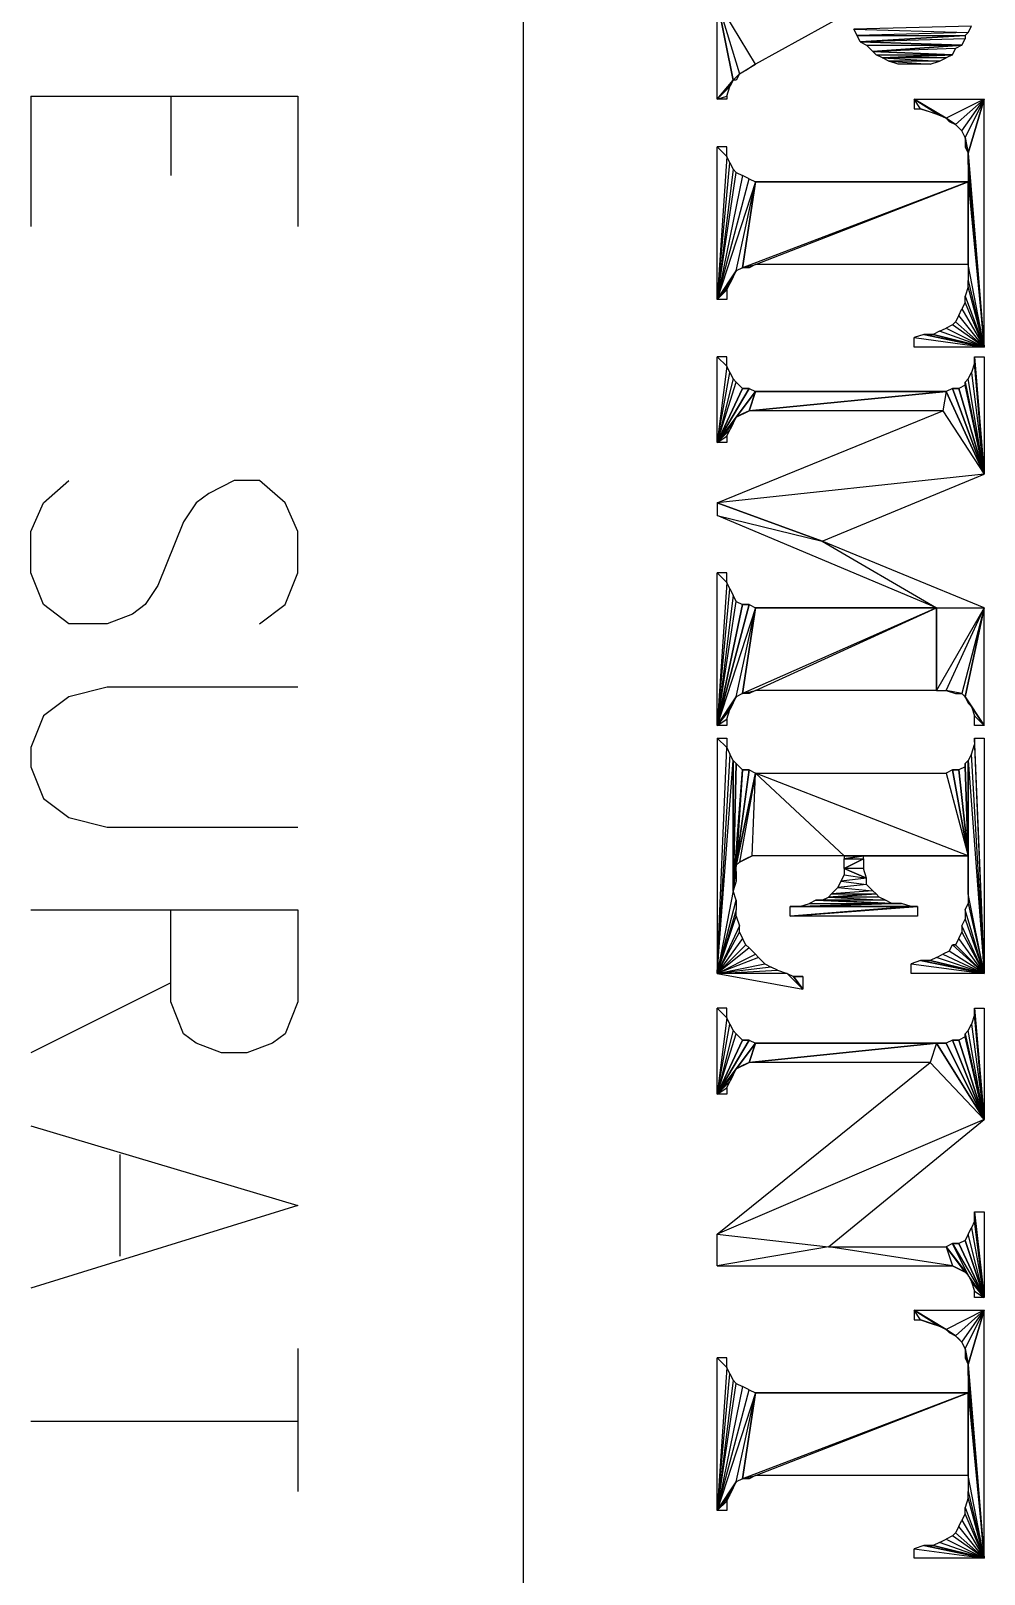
# Model space of a CAD drawing. Header units: metres. Extents: x 0 to 1000, y 0 to 1134.
# Drawn here: x 106.29 to 125.34, y 72.12 to 102.95 of the extents above; entities that cross this region are included whole.
import ezdxf

# ---------------------------------------------------------------- set-up
doc = ezdxf.new("R2010")
doc.units = ezdxf.units.M
doc.layers.add('PLOTS_FINAL', color=1, linetype='Continuous')
doc.layers.add('ROADS', color=1, linetype='Continuous')

msp = doc.modelspace()

# ---------------------------------------------------------------- linework, layer by layer
at = {"layer": 'PLOTS_FINAL', "color": 1}
for points in [[(122.611, 103.3), (120.77, 102.284), (120.008, 103.554)], [(120.77, 102.284), (120.008, 103.554), (120.452, 102.094)], [(120.008, 103.554), (120.452, 102.094), (120.325, 101.967)], [(120.008, 103.554), (120.325, 101.967), (120.008, 101.586)], [(125.088, 103.046), (122.738, 102.983), (125.024, 102.919)], [(122.738, 102.983), (125.024, 102.919), (122.802, 102.856)], [(125.024, 102.919), (122.802, 102.856), (124.961, 102.856)], [(122.802, 102.856), (124.961, 102.856), (122.865, 102.729)], [(124.961, 102.856), (124.961, 102.792), (122.865, 102.729)], [(124.961, 102.792), (122.865, 102.729), (124.897, 102.665)], [(122.865, 102.729), (122.992, 102.665), (124.897, 102.665)], [(122.992, 102.665), (124.897, 102.665), (123.119, 102.538)], [(124.897, 102.665), (124.77, 102.602), (123.119, 102.538)], [(124.77, 102.602), (123.119, 102.538), (124.707, 102.475)], [(123.119, 102.538), (123.183, 102.475), (124.707, 102.475)], [(123.183, 102.475), (124.707, 102.475), (123.31, 102.411)], [(124.707, 102.475), (124.58, 102.411), (123.31, 102.411)], [(124.58, 102.411), (123.31, 102.411), (124.453, 102.348)], [(123.31, 102.411), (124.453, 102.348), (123.437, 102.348)], [(120.452, 102.094), (120.389, 101.967), (120.325, 101.967)], [(120.77, 102.284), (120.579, 102.157), (120.452, 102.094)], [(124.453, 102.348), (123.437, 102.348), (124.262, 102.284)], [(123.437, 102.348), (124.262, 102.284), (123.627, 102.284)], [(120.325, 101.967), (120.262, 101.84), (120.008, 101.586)], [(120.008, 101.586), (120.198, 101.649), (120.262, 101.84)], [(120.198, 101.586), (120.008, 101.586), (120.198, 101.649)], [(123.945, 101.395), (124.072, 101.395), (123.945, 101.586)], [(124.072, 101.395), (123.945, 101.586), (124.453, 101.268)], [(123.945, 101.586), (124.453, 101.268), (124.58, 101.205)], [(123.945, 101.586), (125.342, 101.586), (124.58, 101.205)], [(125.342, 101.586), (124.58, 101.205), (124.77, 101.078)], [(124.77, 101.078), (124.897, 100.951), (125.342, 101.586)], [(124.897, 100.951), (125.342, 101.586), (124.961, 100.824)], [(125.342, 101.586), (124.961, 100.824), (125.024, 100.506)], [(125.342, 101.586), (125.024, 100.506), (125.342, 96.633)], [(124.072, 101.395), (124.262, 101.332), (124.453, 101.268)], [(124.58, 101.205), (124.643, 101.141), (124.77, 101.078)], [(124.77, 101.078), (124.834, 101.014), (124.897, 100.951)], [(124.961, 100.824), (124.961, 100.633), (125.024, 100.506)], [(120.198, 100.633), (120.008, 100.633), (120.198, 100.443)], [(120.008, 100.633), (120.198, 100.443), (120.008, 97.585)], [(125.342, 96.633), (125.024, 100.316), (125.024, 100.506)], [(120.008, 97.585), (120.262, 100.316), (120.198, 100.443)], [(120.325, 100.189), (120.008, 97.585), (120.262, 100.316)], [(125.024, 99.935), (125.342, 96.633), (125.024, 100.316)], [(120.008, 97.585), (120.389, 100.125), (120.325, 100.189)], [(120.516, 100.062), (120.008, 97.585), (120.389, 100.125)], [(120.008, 97.585), (120.643, 99.998), (120.516, 100.062)], [(120.77, 99.935), (120.008, 97.585), (120.643, 99.998)], [(120.389, 98.157), (120.77, 99.935), (120.008, 97.585)], [(120.516, 98.22), (120.389, 98.157), (120.77, 99.935)], [(120.77, 98.284), (125.024, 99.935), (120.516, 98.22)], [(120.77, 99.935), (125.024, 99.935), (120.516, 98.22)], [(125.024, 98.284), (120.77, 98.284), (125.024, 99.935)], [(125.024, 99.935), (120.77, 99.935)], [(125.342, 96.633), (125.024, 98.284), (125.024, 99.935)], [(120.008, 97.585), (120.325, 98.03), (120.389, 98.157)], [(120.77, 98.284), (120.643, 98.22), (120.516, 98.22)], [(125.024, 97.966), (125.342, 96.633), (125.024, 98.284)], [(120.262, 97.903), (120.008, 97.585), (120.325, 98.03)], [(120.008, 97.585), (120.198, 97.776), (120.262, 97.903)], [(120.198, 97.585), (120.008, 97.585), (120.198, 97.776)], [(124.961, 97.649), (125.342, 96.633), (125.024, 97.839)], [(125.342, 96.633), (125.024, 97.839), (125.024, 97.966)], [(124.897, 97.395), (125.342, 96.633), (124.961, 97.522)], [(125.342, 96.633), (124.961, 97.522), (124.961, 97.649)], [(125.342, 96.633), (124.707, 97.077), (124.77, 97.141)], [(124.77, 97.141), (125.342, 96.633), (124.834, 97.268)], [(125.342, 96.633), (124.834, 97.268), (124.897, 97.395)], [(124.135, 96.887), (123.945, 96.823), (125.342, 96.633)], [(123.945, 96.823), (125.342, 96.633), (123.945, 96.633)], [(124.135, 96.887), (124.326, 96.887)], [(124.326, 96.887), (124.135, 96.887), (125.342, 96.633)], [(124.326, 96.887), (125.342, 96.633), (124.453, 96.95)], [(125.342, 96.633), (124.453, 96.95), (124.58, 97.014)], [(124.58, 97.014), (125.342, 96.633), (124.707, 97.077)], [(120.198, 96.442), (120.008, 96.442), (120.198, 96.252)], [(120.008, 96.442), (120.198, 96.252), (120.008, 94.728)], [(120.008, 94.728), (120.262, 96.125), (120.198, 96.252)], [(125.088, 96.125), (125.342, 94.093), (125.151, 96.315)], [(125.342, 94.093), (125.151, 96.315), (125.151, 96.442)], [(125.342, 94.093), (125.151, 96.442), (125.342, 96.442)], [(120.325, 95.998), (120.008, 94.728), (120.262, 96.125)], [(120.008, 94.728), (120.389, 95.934), (120.325, 95.998)], [(120.516, 95.807), (120.008, 94.728), (120.389, 95.934)], [(124.961, 95.934), (125.342, 94.093), (125.024, 95.998)], [(125.342, 94.093), (124.961, 95.871), (124.961, 95.934)], [(125.342, 94.093), (125.024, 95.998), (125.088, 96.125)], [(120.77, 95.744), (120.008, 94.728), (120.643, 95.807)], [(120.516, 95.807), (120.643, 95.807), (120.008, 94.728)], [(120.389, 95.236), (120.77, 95.744), (120.008, 94.728)], [(120.643, 95.363), (120.389, 95.236), (120.77, 95.744)], [(120.643, 95.807), (120.516, 95.807)], [(124.58, 95.744), (124.516, 95.363), (120.643, 95.363)], [(120.77, 95.744), (124.58, 95.744), (120.643, 95.363)], [(124.58, 95.744), (120.77, 95.744)], [(124.58, 95.744), (124.516, 95.363), (125.342, 94.093)], [(124.707, 95.807), (124.58, 95.744), (125.342, 94.093)], [(124.707, 95.807), (124.834, 95.807)], [(124.834, 95.807), (124.707, 95.807), (125.342, 94.093)], [(124.834, 95.807), (125.342, 94.093), (124.961, 95.871)], [(124.516, 95.363), (125.342, 94.093), (120.008, 93.521)], [(120.643, 95.363), (120.516, 95.299), (120.389, 95.236)], [(120.008, 94.728), (120.325, 95.109), (120.389, 95.236)], [(120.262, 94.982), (120.008, 94.728), (120.325, 95.109)], [(120.008, 94.728), (120.198, 94.855), (120.262, 94.982)], [(120.198, 94.728), (120.008, 94.728), (120.198, 94.855)], [(125.342, 94.093), (120.008, 93.521), (122.103, 92.759)], [(120.008, 93.521), (120.008, 93.267), (122.103, 92.759)], [(120.008, 93.267), (122.103, 92.759), (124.389, 91.426)], [(122.103, 92.759), (124.389, 91.426), (125.342, 91.426)], [(120.198, 92.124), (120.008, 92.124), (120.198, 91.934)], [(120.008, 92.124), (120.198, 91.934), (120.008, 89.076)], [(120.008, 89.076), (120.262, 91.807), (120.198, 91.934)], [(120.325, 91.68), (120.008, 89.076), (120.262, 91.807)], [(120.008, 89.076), (120.389, 91.553), (120.325, 91.68)], [(120.516, 91.489), (120.008, 89.076), (120.389, 91.553)], [(120.77, 91.426), (120.008, 89.076), (120.643, 91.489)], [(120.516, 91.489), (120.643, 91.489), (120.008, 89.076)], [(120.389, 89.648), (120.77, 91.426), (120.008, 89.076)], [(120.516, 89.711), (120.389, 89.648), (120.77, 91.426)], [(120.643, 91.489), (120.516, 91.489)], [(120.77, 89.775), (124.389, 91.426), (120.516, 89.711)], [(120.77, 91.426), (124.389, 91.426), (120.516, 89.711)], [(124.389, 89.775), (120.77, 89.775), (124.389, 91.426)], [(124.389, 91.426), (120.77, 91.426)], [(124.389, 89.775), (124.58, 89.775), (125.342, 91.426)], [(124.389, 91.426), (125.342, 91.426), (124.389, 89.775)], [(124.58, 89.775), (125.342, 91.426), (124.897, 89.711)], [(125.342, 91.426), (124.897, 89.711), (124.961, 89.648)], [(125.342, 91.426), (124.961, 89.648), (125.342, 89.076)], [(120.77, 89.775), (120.643, 89.711), (120.516, 89.711)], [(124.58, 89.775), (124.77, 89.711), (124.897, 89.711)], [(120.008, 89.076), (120.325, 89.521), (120.389, 89.648)], [(120.262, 89.394), (120.008, 89.076), (120.325, 89.521)], [(125.024, 89.521), (125.088, 89.457), (124.961, 89.648)], [(125.088, 89.457), (124.961, 89.648), (125.342, 89.076)], [(125.088, 89.457), (125.151, 89.267), (125.342, 89.076)], [(120.008, 89.076), (120.198, 89.203), (120.262, 89.394)], [(120.198, 89.076), (120.008, 89.076), (120.198, 89.203)], [(125.151, 89.267), (125.342, 89.076), (125.151, 89.076)], [(120.008, 84.123), (120.198, 88.632), (120.008, 88.822)], [(120.198, 88.632), (120.008, 88.822), (120.198, 88.822)], [(125.151, 88.695), (125.342, 84.123), (125.151, 88.822)], [(125.342, 84.123), (125.151, 88.822), (125.342, 88.822)], [(120.262, 88.505), (120.008, 84.123), (120.198, 88.632)], [(120.008, 84.123), (120.325, 88.378), (120.262, 88.505)], [(125.024, 88.378), (125.342, 84.123), (125.088, 88.505)], [(125.342, 84.123), (125.088, 88.505), (125.151, 88.695)], [(120.325, 85.774), (120.008, 84.123), (120.325, 88.378)], [(120.325, 88.378), (120.389, 88.314), (120.325, 85.774)], [(120.389, 88.314), (120.516, 88.187), (120.325, 85.774)], [(120.516, 88.187), (120.389, 86.282), (120.325, 85.774)], [(120.643, 88.187), (120.77, 88.124), (120.389, 86.282)], [(120.516, 88.187), (120.643, 88.187), (120.389, 86.282)], [(120.643, 88.187), (120.516, 88.187)], [(124.707, 88.187), (124.58, 88.124), (125.024, 86.473)], [(124.707, 88.187), (124.834, 88.187)], [(124.834, 88.187), (124.707, 88.187), (125.024, 86.473)], [(124.961, 88.251), (124.834, 88.187), (125.024, 86.473)], [(125.024, 86.473), (124.961, 88.314), (125.024, 88.378)], [(124.961, 88.251), (125.024, 86.473), (124.961, 88.314)], [(125.024, 88.378), (125.024, 86.473), (125.024, 85.711)], [(125.342, 84.123), (125.024, 85.711), (125.024, 88.378)], [(120.77, 88.124), (120.452, 86.346), (120.389, 86.282)], [(120.706, 86.473), (120.77, 88.124), (120.452, 86.346)], [(122.548, 86.473), (120.706, 86.473), (120.77, 88.124)], [(122.548, 86.473), (125.024, 86.473), (120.77, 88.124)], [(125.024, 86.473), (120.77, 88.124), (124.58, 88.124)], [(120.706, 86.473), (120.579, 86.409), (120.452, 86.346)], [(122.929, 86.473), (122.548, 86.409), (122.929, 86.409)], [(125.024, 86.473), (122.929, 86.473), (122.548, 86.473)], [(122.929, 86.473), (122.548, 86.473), (122.548, 86.409)], [(122.929, 86.409), (122.929, 86.219), (122.548, 86.219)], [(122.548, 86.409), (122.929, 86.409), (122.548, 86.219)], [(120.325, 85.774), (120.389, 86.155), (120.389, 86.282)], [(120.389, 85.965), (120.325, 85.774), (120.389, 86.155)], [(122.548, 86.092), (122.992, 86.028), (122.484, 85.965)], [(122.992, 86.028), (122.484, 85.965), (122.992, 85.901)], [(122.548, 86.219), (122.548, 86.092), (122.992, 86.028)], [(122.929, 86.219), (122.548, 86.219), (122.992, 86.028)], [(120.008, 84.123), (120.389, 85.584), (120.325, 85.774)], [(123.183, 85.711), (123.246, 85.647), (122.23, 85.647)], [(122.294, 85.711), (123.183, 85.711), (122.23, 85.647)], [(122.421, 85.838), (123.119, 85.774), (122.294, 85.711)], [(123.119, 85.774), (122.294, 85.711), (123.183, 85.711)], [(122.484, 85.965), (122.992, 85.901), (122.421, 85.838)], [(122.992, 85.901), (122.421, 85.838), (123.119, 85.774)], [(125.024, 85.52), (125.342, 84.123), (125.024, 85.711)], [(120.389, 85.393), (120.008, 84.123), (120.389, 85.584)], [(124.008, 85.457), (124.008, 85.266), (121.468, 85.266)], [(123.881, 85.457), (124.008, 85.457), (121.468, 85.266)], [(121.468, 85.457), (123.881, 85.457), (121.468, 85.266)], [(121.468, 85.457), (121.659, 85.457)], [(121.659, 85.457), (121.468, 85.457), (123.881, 85.457)], [(123.691, 85.52), (121.659, 85.457), (123.881, 85.457)], [(123.5, 85.52), (123.691, 85.52), (121.659, 85.457)], [(121.849, 85.52), (123.5, 85.52), (121.659, 85.457)], [(121.976, 85.584), (121.849, 85.52), (123.5, 85.52)], [(121.976, 85.584), (122.103, 85.584)], [(122.103, 85.584), (121.976, 85.584), (123.5, 85.52)], [(122.23, 85.647), (123.373, 85.584), (122.103, 85.584)], [(123.373, 85.584), (122.103, 85.584), (123.5, 85.52)], [(123.246, 85.647), (122.23, 85.647), (123.373, 85.584)], [(123.691, 85.52), (123.5, 85.52)], [(124.008, 85.457), (123.881, 85.457)], [(125.342, 84.123), (124.961, 85.393), (125.024, 85.52)], [(120.008, 84.123), (120.389, 85.266), (120.389, 85.393)], [(120.452, 85.076), (120.008, 84.123), (120.389, 85.266)], [(125.342, 84.123), (124.897, 85.076), (124.961, 85.203)], [(124.961, 85.203), (125.342, 84.123), (124.961, 85.393)], [(120.008, 84.123), (120.452, 84.949), (120.452, 85.076)], [(120.516, 84.822), (120.008, 84.123), (120.452, 84.949)], [(120.008, 84.123), (120.579, 84.695), (120.516, 84.822)], [(124.77, 84.695), (125.342, 84.123), (124.834, 84.822)], [(125.342, 84.123), (124.834, 84.822), (124.897, 84.949)], [(124.897, 84.949), (125.342, 84.123), (124.897, 85.076)], [(120.643, 84.631), (120.008, 84.123), (120.579, 84.695)], [(120.008, 84.123), (120.77, 84.504), (120.643, 84.631)], [(120.833, 84.441), (120.008, 84.123), (120.77, 84.504)], [(125.342, 84.123), (124.389, 84.441), (124.516, 84.504)], [(124.516, 84.504), (125.342, 84.123), (124.643, 84.568)], [(125.342, 84.123), (124.643, 84.568), (124.707, 84.695)], [(124.707, 84.695), (124.77, 84.695)], [(124.77, 84.695), (124.707, 84.695), (125.342, 84.123)], [(120.008, 84.123), (120.96, 84.314), (120.833, 84.441)], [(121.087, 84.25), (120.008, 84.123), (120.96, 84.314)], [(120.008, 84.123), (121.214, 84.187), (121.087, 84.25)], [(121.405, 84.123), (120.008, 84.123), (121.214, 84.187)], [(124.072, 84.377), (123.881, 84.314), (125.342, 84.123)], [(123.881, 84.314), (125.342, 84.123), (123.881, 84.123)], [(124.072, 84.377), (124.262, 84.377)], [(124.262, 84.377), (124.072, 84.377), (125.342, 84.123)], [(124.262, 84.377), (125.342, 84.123), (124.389, 84.441)], [(121.722, 83.806), (121.405, 84.123), (120.008, 84.123)], [(121.532, 84.06), (121.722, 83.806), (121.405, 84.123)], [(121.722, 84.06), (121.532, 84.06)], [(121.532, 84.06), (121.722, 84.06), (121.722, 83.806)], [(120.198, 83.425), (120.008, 83.425), (120.198, 83.234)], [(120.008, 83.425), (120.198, 83.234), (120.008, 81.71)], [(125.088, 83.107), (125.342, 81.202), (125.151, 83.298)], [(125.342, 81.202), (125.151, 83.298), (125.151, 83.425)], [(125.342, 81.202), (125.151, 83.425), (125.342, 83.425)], [(120.008, 81.71), (120.262, 83.107), (120.198, 83.234)], [(120.325, 82.98), (120.008, 81.71), (120.262, 83.107)], [(120.008, 81.71), (120.389, 82.917), (120.325, 82.98)], [(124.961, 82.917), (125.342, 81.202), (125.024, 82.98)], [(125.342, 81.202), (125.024, 82.98), (125.088, 83.107)], [(120.516, 82.79), (120.008, 81.71), (120.389, 82.917)], [(120.77, 82.726), (120.008, 81.71), (120.643, 82.79)], [(120.516, 82.79), (120.643, 82.79), (120.008, 81.71)], [(120.389, 82.218), (120.77, 82.726), (120.008, 81.71)], [(120.643, 82.345), (120.389, 82.218), (120.77, 82.726)], [(120.643, 82.79), (120.516, 82.79)], [(124.389, 82.726), (124.262, 82.345), (120.643, 82.345)], [(120.77, 82.726), (124.389, 82.726), (120.643, 82.345)], [(124.389, 82.726), (120.77, 82.726)], [(124.389, 82.726), (124.262, 82.345), (125.342, 81.202)], [(124.389, 82.726), (124.58, 82.726)], [(124.58, 82.726), (124.389, 82.726), (125.342, 81.202)], [(124.707, 82.79), (124.58, 82.726), (125.342, 81.202)], [(124.707, 82.79), (124.834, 82.79)], [(124.834, 82.79), (124.707, 82.79), (125.342, 81.202)], [(124.834, 82.79), (125.342, 81.202), (124.961, 82.853)], [(125.342, 81.202), (124.961, 82.853), (124.961, 82.917)], [(124.262, 82.345), (125.342, 81.202), (120.008, 78.916)], [(120.643, 82.345), (120.516, 82.282), (120.389, 82.218)], [(120.008, 81.71), (120.325, 82.091), (120.389, 82.218)], [(120.262, 81.964), (120.008, 81.71), (120.325, 82.091)], [(120.008, 81.71), (120.198, 81.837), (120.262, 81.964)], [(120.198, 81.71), (120.008, 81.71), (120.198, 81.837)], [(125.342, 81.202), (120.008, 78.916), (122.23, 78.662)], [(125.342, 77.646), (125.151, 79.17), (125.151, 79.361)], [(125.342, 77.646), (125.151, 79.361), (125.342, 79.361)], [(125.342, 77.646), (125.024, 78.916), (125.088, 79.043)], [(125.088, 79.043), (125.342, 77.646), (125.151, 79.17)], [(120.008, 78.916), (122.23, 78.662), (120.008, 78.281)], [(120.008, 78.281), (124.707, 78.281), (122.23, 78.662)], [(124.707, 78.281), (122.23, 78.662), (124.58, 78.662)], [(124.58, 78.662), (125.024, 78.091), (124.707, 78.726)], [(124.707, 78.281), (124.961, 78.154), (124.58, 78.662)], [(124.961, 78.154), (124.58, 78.662), (125.024, 78.091)], [(125.024, 78.091), (124.707, 78.726), (125.342, 77.646)], [(124.707, 78.726), (124.834, 78.726)], [(124.834, 78.726), (124.707, 78.726), (125.342, 77.646)], [(124.961, 78.789), (124.834, 78.726), (125.342, 77.646)], [(124.961, 78.789), (125.342, 77.646), (125.024, 78.916)], [(124.707, 78.281), (124.834, 78.218), (124.961, 78.154)], [(125.024, 78.091), (125.088, 77.964), (125.342, 77.646)], [(125.088, 77.964), (125.151, 77.773), (125.342, 77.646)], [(125.151, 77.773), (125.342, 77.646), (125.151, 77.646)], [(123.945, 77.202), (124.072, 77.202), (123.945, 77.392)], [(124.072, 77.202), (123.945, 77.392), (124.453, 77.075)], [(123.945, 77.392), (124.453, 77.075), (124.58, 77.011)], [(123.945, 77.392), (125.342, 77.392), (124.58, 77.011)], [(125.342, 77.392), (124.58, 77.011), (124.77, 76.884)], [(124.77, 76.884), (124.897, 76.757), (125.342, 77.392)], [(124.897, 76.757), (125.342, 77.392), (124.961, 76.63)], [(125.342, 77.392), (124.961, 76.63), (125.024, 76.313)], [(125.342, 77.392), (125.024, 76.313), (125.342, 72.439)], [(124.072, 77.202), (124.262, 77.138), (124.453, 77.075)], [(124.58, 77.011), (124.643, 76.948), (124.77, 76.884)], [(124.77, 76.884), (124.834, 76.821), (124.897, 76.757)], [(124.961, 76.63), (124.961, 76.44), (125.024, 76.313)], [(120.198, 76.44), (120.008, 76.44), (120.198, 76.249)], [(120.008, 76.44), (120.198, 76.249), (120.008, 73.392)], [(120.008, 73.392), (120.262, 76.122), (120.198, 76.249)], [(125.342, 72.439), (125.024, 76.122), (125.024, 76.313)], [(120.325, 75.995), (120.008, 73.392), (120.262, 76.122)], [(120.008, 73.392), (120.389, 75.932), (120.325, 75.995)], [(120.516, 75.868), (120.008, 73.392), (120.389, 75.932)], [(120.008, 73.392), (120.643, 75.805), (120.516, 75.868)], [(125.024, 75.741), (125.342, 72.439), (125.024, 76.122)], [(120.77, 75.741), (120.008, 73.392), (120.643, 75.805)], [(120.389, 73.963), (120.77, 75.741), (120.008, 73.392)], [(120.516, 74.027), (120.389, 73.963), (120.77, 75.741)], [(120.77, 74.09), (125.024, 75.741), (120.516, 74.027)], [(120.77, 75.741), (125.024, 75.741), (120.516, 74.027)], [(125.024, 74.09), (120.77, 74.09), (125.024, 75.741)], [(125.024, 75.741), (120.77, 75.741)], [(125.342, 72.439), (125.024, 74.09), (125.024, 75.741)], [(120.77, 74.09), (120.643, 74.027), (120.516, 74.027)], [(125.024, 73.773), (125.342, 72.439), (125.024, 74.09)], [(120.008, 73.392), (120.325, 73.836), (120.389, 73.963)], [(120.262, 73.709), (120.008, 73.392), (120.325, 73.836)], [(120.008, 73.392), (120.198, 73.582), (120.262, 73.709)], [(125.342, 72.439), (125.024, 73.646), (125.024, 73.773)], [(120.198, 73.392), (120.008, 73.392), (120.198, 73.582)], [(124.961, 73.455), (125.342, 72.439), (125.024, 73.646)], [(125.342, 72.439), (124.961, 73.328), (124.961, 73.455)], [(124.77, 72.947), (125.342, 72.439), (124.834, 73.074)], [(125.342, 72.439), (124.834, 73.074), (124.897, 73.201)], [(124.897, 73.201), (125.342, 72.439), (124.961, 73.328)], [(125.342, 72.439), (124.453, 72.757), (124.58, 72.82)], [(124.58, 72.82), (125.342, 72.439), (124.707, 72.884)], [(125.342, 72.439), (124.707, 72.884), (124.77, 72.947)], [(124.135, 72.693), (123.945, 72.63), (125.342, 72.439)], [(123.945, 72.63), (125.342, 72.439), (123.945, 72.439)], [(124.135, 72.693), (124.326, 72.693)], [(124.326, 72.693), (124.135, 72.693), (125.342, 72.439)], [(124.326, 72.693), (125.342, 72.439), (124.453, 72.757)]]:
    msp.add_lwpolyline(points, close=True, dxfattribs=at)
for points in [[(106.292, 101.649), (111.626, 101.649), (111.626, 99.046)], [(110.864, 91.108), (111.372, 91.489), (111.626, 92.124), (111.626, 92.95), (111.372, 93.521), (110.864, 93.966), (110.356, 93.966), (109.848, 93.712), (109.594, 93.521), (109.34, 93.14), (108.832, 91.87), (108.578, 91.489), (108.324, 91.299), (107.816, 91.108), (107.054, 91.108), (106.546, 91.489), (106.292, 92.124), (106.292, 92.95), (106.546, 93.521), (107.054, 93.966)], [(111.626, 89.838), (107.816, 89.838), (107.054, 89.648), (106.546, 89.267), (106.292, 88.632), (106.292, 88.251), (106.546, 87.616), (107.054, 87.235), (107.816, 87.044), (111.626, 87.044)], [(106.292, 85.393), (111.626, 85.393), (111.626, 83.552), (111.372, 82.917), (111.118, 82.726), (110.61, 82.536), (110.102, 82.536), (109.594, 82.726), (109.34, 82.917), (109.086, 83.552), (109.086, 85.393)], [(106.292, 81.075), (111.626, 79.488), (106.292, 77.837)]]:
    msp.add_lwpolyline(points, dxfattribs=at)
at = {"layer": 'ROADS', "color": 1}
for p, q in [((116.134, 62.279), (116.134, 276.719)), ((106.292, 101.649), (106.292, 99.046)), ((109.086, 101.649), (109.086, 100.062)), ((109.086, 83.933), (106.292, 82.536)), ((108.07, 80.504), (108.07, 78.472)), ((111.626, 76.63), (111.626, 73.773)), ((111.626, 75.17), (106.292, 75.17))]:
    msp.add_line(p, q, dxfattribs=at)

doc.saveas('drawing.dxf')
